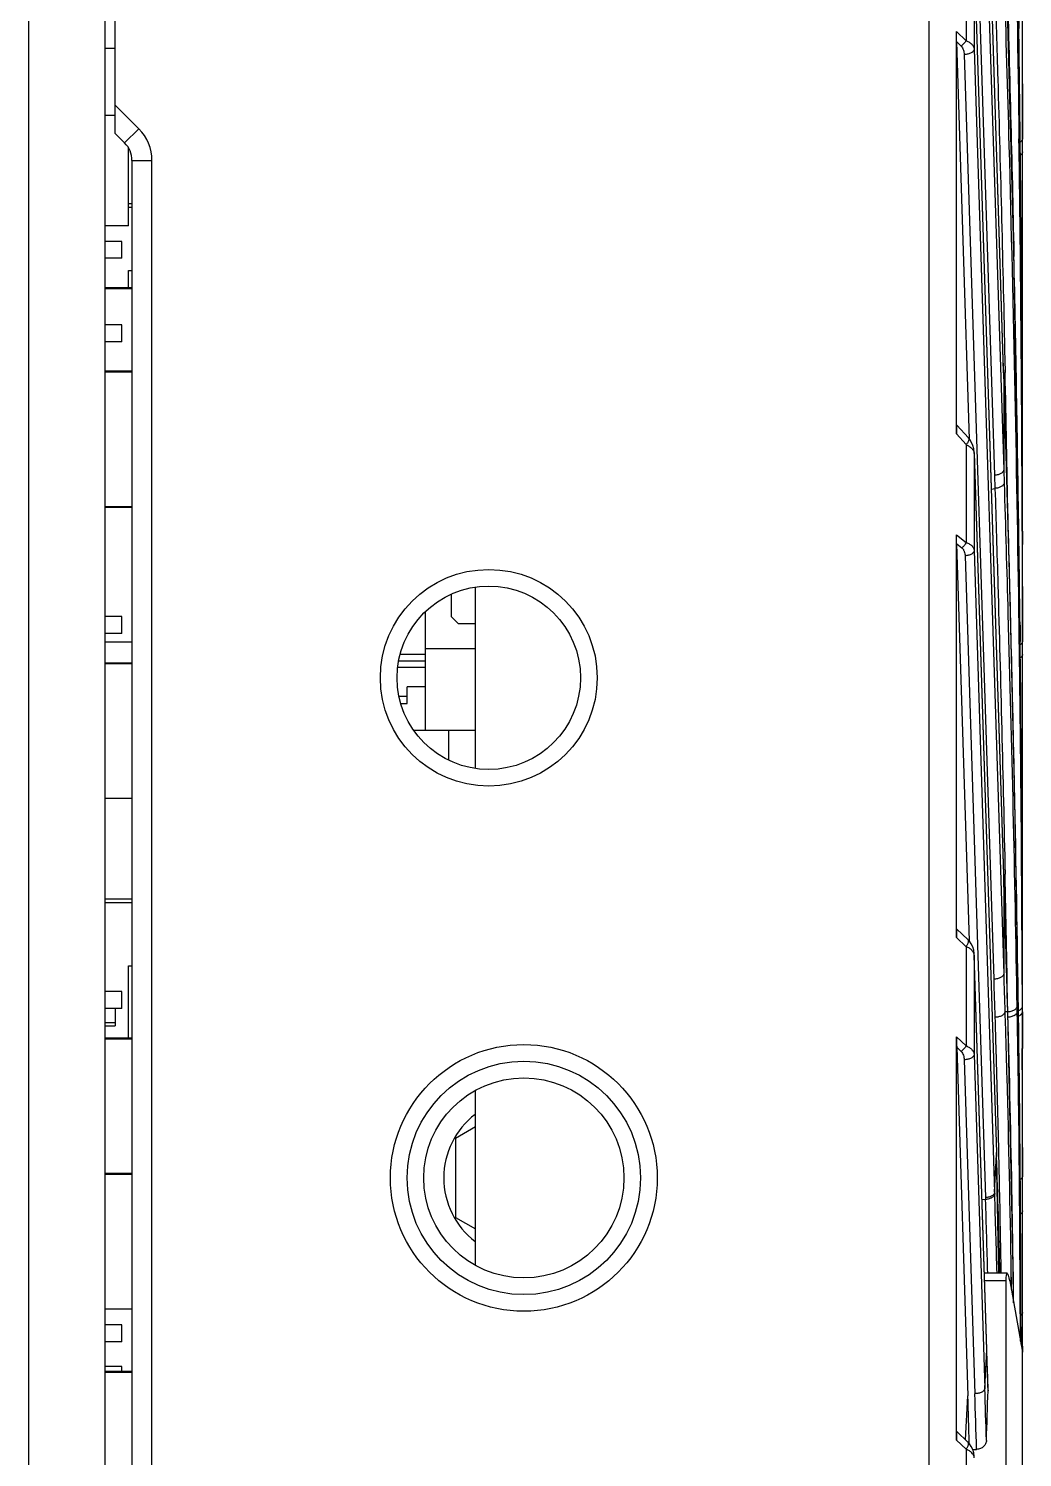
# Model space of a CAD drawing. Header units: millimetres. Extents: x 3299 to 14264, y 1863 to 5555.
# Drawn here: x 4299.89 to 4329.69, y 2541.89 to 2584.75 of the extents above; entities that cross this region are included whole.
import ezdxf

# ---------------------------------------------------------------- set-up
doc = ezdxf.new("R2010")
doc.units = ezdxf.units.MM
doc.layers.add('02___PRT_ALL_AXES', color=7, linetype='Continuous')
doc.layers.add('MSBR-1_1', color=7, linetype='Continuous')

msp = doc.modelspace()

# ---------------------------------------------------------------- linework, layer by layer
at = {"color": 7, "linetype": 'Continuous'}
for p, q in [((4299.88745, 2839.02311), (4299.88745, 2501.52311)), ((4302.18745, 2501.52311), (4302.18745, 2839.02311)), ((4329.68745, 2506.47879), (4329.68745, 2834.06743)), ((4326.88745, 2536.97882), (4326.88745, 2803.5674)), ((4329.11299, 2574.82054), (4328.24216, 2602.15915)), ((4329.11277, 2574.81098), (4328.24194, 2602.14958)), ((4328.24194, 2599.24123), (4329.12538, 2571.50651)), ((4327.96846, 2599.08124), (4328.8519, 2571.34653)), ((4302.48745, 2581.59811), (4302.48745, 2590.19811)), ((4328.00148, 2587.35965), (4328.00148, 2584.38179)), ((4329.12538, 2559.37204), (4328.24194, 2587.10676)), ((4328.24194, 2587.10676), (4328.24194, 2584.1289)), ((4329.12561, 2559.38159), (4328.24216, 2587.11633)), ((4327.71242, 2584.65645), (4328.00148, 2584.38179)), ((4327.71242, 2572.58612), (4327.71242, 2584.65645)), ((4329.68078, 2584.74511), (4329.68745, 2581.44091)), ((4329.68253, 2584.74511), (4329.68364, 2584.34935)), ((4329.68745, 2584.34936), (4329.68738, 2584.74502)), ((4327.71746, 2584.34286), (4327.84613, 2584.2206)), ((4328.09685, 2572.43221), (4327.71746, 2584.34286)), ((4329.68364, 2584.34935), (4329.68745, 2581.44091)), ((4302.48745, 2584.15112), (4302.18745, 2584.15112)), ((4327.94231, 2583.96771), (4328.82576, 2556.233)), ((4328.24194, 2584.1289), (4329.12538, 2556.39419)), ((4303.19205, 2581.74204), (4302.48745, 2582.44664)), ((4302.48745, 2582.13504), (4302.18745, 2582.13504)), ((4302.76778, 2581.31778), (4302.48745, 2581.59811)), ((4302.76778, 2581.31778), (4303.19205, 2581.74204)), ((4302.88746, 2578.83304), (4302.88746, 2581.15773)), ((4329.68738, 2569.66973), (4329.62241, 2581.28815)), ((4302.98745, 2580.78745), (4303.58745, 2580.78745)), ((4302.98745, 2580.78745), (4302.98746, 2539.15111)), ((4303.58745, 2540.20449), (4303.58745, 2580.78745)), ((4302.98745, 2579.49013), (4302.88746, 2579.49013)), ((4302.88746, 2579.39013), (4302.98745, 2579.39013)), ((4302.88746, 2578.83304), (4302.18745, 2578.83304)), ((4302.68745, 2578.3622), (4302.18745, 2578.3622)), ((4302.68745, 2577.8542), (4302.68745, 2578.3622)), ((4329.42612, 2578.24828), (4329.43298, 2577.91021)), ((4329.42653, 2578.24829), (4329.43381, 2577.91022)), ((4302.68745, 2577.8542), (4302.18745, 2577.8542)), ((4302.88745, 2577.49013), (4302.98745, 2577.49013)), ((4302.88745, 2576.96511), (4302.88745, 2577.49013)), ((4302.98746, 2576.96511), (4302.18745, 2576.96511)), ((4302.98746, 2576.93971), (4302.18745, 2576.93971)), ((4302.68745, 2575.8622), (4302.18745, 2575.8622)), ((4302.68745, 2575.3542), (4302.68745, 2575.8622)), ((4302.68745, 2575.3542), (4302.18745, 2575.3542)), ((4329.11277, 2574.81098), (4329.11299, 2574.82054)), ((4329.12508, 2574.42439), (4329.11277, 2574.81098)), ((4329.12561, 2574.42441), (4329.11299, 2574.82054)), ((4329.15934, 2574.82158), (4329.16824, 2574.42537)), ((4329.16056, 2574.8216), (4329.16895, 2574.42538)), ((4302.98746, 2574.46511), (4302.18745, 2574.46511)), ((4302.98746, 2574.43971), (4302.18745, 2574.43971)), ((4329.12538, 2574.41486), (4329.12508, 2574.42439)), ((4329.12538, 2574.41486), (4329.12508, 2574.42439)), ((4329.12538, 2574.41486), (4329.12561, 2574.42441)), ((4329.19151, 2572.27505), (4329.12538, 2574.41486)), ((4329.18788, 2572.27497), (4329.12538, 2574.41486)), ((4329.12538, 2574.41486), (4329.12538, 2571.50651)), ((4327.71242, 2572.58612), (4328.00148, 2572.26599)), ((4327.72356, 2572.84939), (4328.06879, 2572.46704)), ((4328.00148, 2572.26599), (4328.00148, 2569.32894)), ((4328.24216, 2572.00836), (4328.24194, 2571.99881)), ((4328.24194, 2571.99881), (4328.90984, 2551.03081)), ((4328.24194, 2571.99881), (4328.24194, 2569.09045)), ((4328.24216, 2572.00838), (4328.91006, 2551.04036)), ((4328.8519, 2571.34653), (4328.86436, 2570.95331)), ((4329.12538, 2571.50651), (4329.13785, 2571.11329)), ((4328.75783, 2570.92749), (4328.86436, 2570.95331)), ((4302.98746, 2570.40111), (4302.18745, 2570.40111)), ((4302.98746, 2570.37953), (4302.18745, 2570.37953)), ((4329.68078, 2569.66972), (4329.68745, 2566.36553)), ((4329.68253, 2569.66972), (4329.68364, 2569.27396)), ((4329.68738, 2569.66963), (4329.68745, 2569.27397)), ((4327.71242, 2569.55778), (4328.00148, 2569.32894)), ((4327.71242, 2557.48352), (4327.71242, 2569.55778)), ((4327.71667, 2569.29214), (4327.87227, 2569.16895)), ((4328.09614, 2557.37912), (4327.71667, 2569.29214)), ((4329.68364, 2569.27396), (4329.68745, 2566.36553)), ((4327.96846, 2568.93047), (4328.58155, 2549.68333)), ((4328.24194, 2569.09045), (4328.85502, 2549.84331)), ((4313.28745, 2562.55572), (4313.28745, 2567.9905)), ((4312.56745, 2567.09811), (4312.56745, 2567.77922)), ((4302.68745, 2567.1122), (4302.18745, 2567.1122)), ((4302.68745, 2566.6042), (4302.68745, 2567.1122)), ((4311.78745, 2563.69811), (4311.78745, 2567.2551)), ((4312.56745, 2567.09811), (4312.76745, 2566.89811)), ((4302.68745, 2566.6042), (4302.18745, 2566.6042)), ((4312.76745, 2566.89811), (4313.28745, 2566.89811)), ((4329.61422, 2566.85566), (4329.61937, 2566.35822)), ((4329.6152, 2566.85567), (4329.62077, 2566.35823)), ((4329.68696, 2555.25078), (4329.61759, 2566.65025)), ((4302.98746, 2566.34093), (4302.18745, 2566.34093)), ((4310.9893, 2565.77811), (4311.78745, 2565.77811)), ((4311.03197, 2565.97811), (4311.78745, 2565.97811)), ((4311.78745, 2566.14811), (4313.28745, 2566.14811)), ((4302.98746, 2565.71511), (4302.18745, 2565.71511)), ((4302.98746, 2565.68971), (4302.18745, 2565.68971)), ((4311.78745, 2565.57811), (4310.9559, 2565.57811)), ((4311.78745, 2564.99811), (4311.23745, 2564.99811)), ((4311.23745, 2564.49811), (4311.23745, 2564.99811)), ((4311.23745, 2564.70811), (4311.0003, 2564.70811)), ((4311.05379, 2564.49811), (4311.23745, 2564.49811)), ((4311.43429, 2563.69811), (4313.28745, 2563.69811)), ((4302.98746, 2561.65111), (4302.18745, 2561.65111)), ((4329.12538, 2559.37204), (4329.12561, 2559.38159)), ((4329.12538, 2559.37204), (4329.12538, 2556.39419)), ((4302.98745, 2558.63673), (4302.18745, 2558.63673)), ((4302.18745, 2558.53673), (4302.98745, 2558.53673)), ((4328.05277, 2557.42635), (4327.72406, 2557.73869)), ((4328.00148, 2557.20887), (4327.71242, 2557.48352)), ((4328.00148, 2557.20887), (4328.00148, 2554.23102)), ((4328.24194, 2556.95598), (4328.24216, 2556.96553)), ((4328.61892, 2545.12115), (4328.24194, 2556.95598)), ((4328.24194, 2556.95598), (4328.24194, 2553.97813)), ((4328.61914, 2545.1307), (4328.24216, 2556.96556)), ((4302.88745, 2556.63673), (4302.98745, 2556.63673)), ((4302.88745, 2554.46511), (4302.88745, 2556.63673)), ((4302.68745, 2555.86219), (4302.18745, 2555.86219)), ((4302.68745, 2555.35419), (4302.68745, 2555.86219)), ((4302.68745, 2555.35419), (4302.18745, 2555.35419)), ((4302.48745, 2555.35419), (4302.48745, 2554.83673)), ((4329.24907, 2555.25049), (4329.16125, 2555.25049)), ((4329.24907, 2555.25049), (4329.24883, 2555.25891)), ((4329.24907, 2555.25049), (4329.24883, 2555.25891)), ((4329.24907, 2555.25049), (4329.24924, 2555.25893)), ((4329.25086, 2555.18652), (4329.24907, 2555.25049)), ((4329.25076, 2555.18652), (4329.24907, 2555.25049)), ((4329.52124, 2555.41074), (4329.524, 2555.25049)), ((4329.57014, 2555.25049), (4329.524, 2555.25049)), ((4329.524, 2555.25049), (4329.52668, 2555.09317)), ((4329.524, 2555.25049), (4329.52884, 2554.9651)), ((4329.52668, 2555.09317), (4329.52884, 2554.9651)), ((4329.57014, 2555.25049), (4329.57019, 2555.25485)), ((4329.57246, 2555.08962), (4329.57014, 2555.25049)), ((4329.57246, 2555.08962), (4329.57251, 2555.09394)), ((4329.57258, 2555.08107), (4329.57246, 2555.08962)), ((4329.57251, 2555.09394), (4329.57251, 2555.09394)), ((4329.62871, 2545.38007), (4329.57251, 2555.09394)), ((4329.6798, 2555.41099), (4329.68038, 2555.25049)), ((4329.68696, 2555.25049), (4329.68038, 2555.25049)), ((4329.68038, 2555.25049), (4329.68094, 2555.08988)), ((4329.68038, 2555.25049), (4329.68092, 2555.08988)), ((4329.68094, 2555.08988), (4329.68243, 2554.61563)), ((4329.68696, 2555.25078), (4329.68696, 2555.25049)), ((4329.68696, 2555.25049), (4329.6871, 2555.0899)), ((4329.6871, 2555.0899), (4329.68737, 2554.61564)), ((4302.18745, 2554.93673), (4302.48745, 2554.93673)), ((4302.18745, 2554.83673), (4302.48745, 2554.83673)), ((4329.68243, 2554.61563), (4329.68365, 2554.15937)), ((4329.68737, 2554.61564), (4329.68745, 2554.15938)), ((4302.98746, 2554.46511), (4302.18745, 2554.46511)), ((4302.98746, 2554.43971), (4302.18745, 2554.43971)), ((4327.71242, 2554.50567), (4328.00148, 2554.23102)), ((4327.71242, 2542.40814), (4327.71242, 2554.50567)), ((4327.71746, 2554.19208), (4327.84613, 2554.06983)), ((4327.71746, 2554.19208), (4328.05043, 2543.73893)), ((4327.94231, 2553.81694), (4328.26135, 2543.80112)), ((4328.24194, 2553.97813), (4328.56097, 2543.96231)), ((4313.28745, 2547.65203), (4313.28745, 2552.89419)), ((4313.28745, 2551.80309), (4312.68745, 2551.45668)), ((4312.68745, 2551.45668), (4312.68745, 2549.08954)), ((4329.68734, 2551.18573), (4329.68745, 2550.32398)), ((4328.85502, 2549.84331), (4328.91161, 2550.97511)), ((4328.91006, 2551.04036), (4328.90984, 2551.03081)), ((4328.90984, 2551.03081), (4328.91161, 2550.97511)), ((4328.91184, 2550.98466), (4328.91006, 2551.04036)), ((4328.91131, 2550.98464), (4328.91161, 2550.97511)), ((4328.91184, 2550.98466), (4328.91161, 2550.97511)), ((4328.91161, 2550.97511), (4328.91348, 2550.91639)), ((4328.91161, 2550.97511), (4328.91308, 2550.91638)), ((4328.97702, 2547.41324), (4328.91184, 2550.98466)), ((4328.96993, 2551.04176), (4328.97123, 2550.98605)), ((4328.97058, 2551.04177), (4328.97186, 2550.98606)), ((4302.98746, 2550.40111), (4302.18745, 2550.40111)), ((4302.98746, 2550.37953), (4302.18745, 2550.37953)), ((4328.5833, 2549.62804), (4328.4762, 2549.61798)), ((4328.58155, 2549.68333), (4328.5833, 2549.62804)), ((4328.85502, 2549.84331), (4328.85678, 2549.788)), ((4312.68745, 2549.08954), (4313.28745, 2548.74313)), ((4329.63127, 2549.24916), (4329.63104, 2549.28522)), ((4329.63127, 2549.24916), (4329.63105, 2549.28522)), ((4329.4155, 2547.18348), (4329.40749, 2547.73617)), ((4329.41195, 2547.47009), (4329.4082, 2547.73618)), ((4329.22601, 2547.41324), (4328.54643, 2547.41324)), ((4329.34347, 2547.41518), (4329.35157, 2546.92749)), ((4329.34419, 2547.41519), (4329.34785, 2547.18259)), ((4329.41585, 2547.18349), (4329.41195, 2547.47009)), ((4329.18745, 2547.18189), (4328.5538, 2547.18189)), ((4329.18745, 2547.18189), (4329.18745, 2532.70529)), ((4329.30601, 2547.18189), (4329.68745, 2545.05208)), ((4329.34785, 2547.18259), (4329.35175, 2546.9275)), ((4329.42425, 2546.52442), (4329.41585, 2547.18349)), ((4302.98746, 2546.34093), (4302.18745, 2546.34093)), ((4302.68745, 2545.8622), (4302.18745, 2545.8622)), ((4302.68745, 2545.3542), (4302.68745, 2545.8622)), ((4302.68745, 2545.3542), (4302.18745, 2545.3542)), ((4329.68745, 2545.2256), (4329.68745, 2545.05468)), ((4328.56097, 2543.96231), (4328.61892, 2545.12115)), ((4328.61892, 2545.12115), (4328.61914, 2545.1307)), ((4302.68745, 2544.6122), (4302.18745, 2544.6122)), ((4302.98746, 2544.46511), (4302.18745, 2544.46511)), ((4302.98746, 2544.43971), (4302.18745, 2544.43971)), ((4302.68745, 2544.46511), (4302.68745, 2544.6122)), ((4328.65672, 2543.88878), (4328.65624, 2543.90482)), ((4328.65672, 2543.88878), (4328.65625, 2543.90482)), ((4328.65671, 2543.90484), (4328.65672, 2543.88878)), ((4327.98428, 2542.41604), (4328.05043, 2543.73893)), ((4328.05277, 2542.35096), (4327.72406, 2542.6633)), ((4328.00148, 2542.13348), (4327.71242, 2542.40814)), ((4328.00148, 2542.13348), (4328.00148, 2539.15563)), ((4328.19422, 2542.13231), (4328.31183, 2542.13231))]:
    msp.add_line(p, q, dxfattribs=at)
for points in [[(4329.62241, 2581.28815), (4329.43424, 2592.97694), (4329.12561, 2604.57518)], [(4329.61759, 2566.65025), (4329.42954, 2578.12022), (4329.12561, 2589.4998)], [(4329.57019, 2555.25485), (4329.45941, 2561.61746), (4329.30999, 2568.0607), (4329.12561, 2574.42441)], [(4328.24216, 2572.00838), (4328.24064, 2572.03837), (4328.22595, 2572.14497), (4328.19875, 2572.24327), (4328.16003, 2572.33374), (4328.10983, 2572.4161), (4328.06877, 2572.46707)], [(4329.24924, 2555.25893), (4329.21062, 2556.60321), (4329.16781, 2558.03077), (4329.12561, 2559.38159)], [(4328.24216, 2556.96556), (4328.24082, 2556.99271), (4328.22588, 2557.10131), (4328.19719, 2557.20119), (4328.15555, 2557.29233), (4328.10088, 2557.37396), (4328.05275, 2557.42637)], [(4329.41796, 2546.55681), (4329.41043, 2547.59621), (4329.24924, 2555.25893)], [(4329.57251, 2555.09394), (4329.57217, 2555.11751), (4329.57063, 2555.22449), (4329.57019, 2555.25485)], [(4328.65675, 2543.90484), (4328.64558, 2544.27883), (4328.63134, 2544.74305), (4328.61914, 2545.1307)], [(4328.24216, 2541.89017), (4328.24082, 2541.91732), (4328.22588, 2542.02592), (4328.19719, 2542.1258), (4328.15555, 2542.21694), (4328.10088, 2542.29857), (4328.05275, 2542.35099)]]:
    msp.add_lwpolyline(points, dxfattribs=at)
for centre, radius in [((4313.68745, 2565.27311), 3.25), ((4313.68745, 2565.27311), 2.75), ((4314.73745, 2550.27311), 4), ((4314.73745, 2550.27311), 3.5)]:
    msp.add_circle(centre, radius, dxfattribs=at)
for centre, radius, start, end in [((3221.07527, 2584.34942), 1108.61218, 0.02044557, 0.39998763), ((3220.83075, 2566.21543), 1108.58278, 0.93482509, 1.20355704), ((3221.41719, 2569.2771), 1108.27025, 0.62882762, 0.79962291), ((4302.23745, 2580.78745), 1.35, 0, 45), ((4302.23745, 2580.78745), 0.75, 0, 45), ((3221.36099, 2566.36803), 1108.32645, 0.55031698, 0.77916036), ((3221.23581, 2569.27513), 1108.45164, 0.39998949, 0.62882679), ((3221.85865, 2554.20841), 1107.82874, 0.79959327, 1.22592723), ((3221.13486, 2566.3659), 1108.5526, 0.17075901, 0.55031445), ((3221.07533, 2569.27403), 1108.61213, 0.02044554, 0.39998844), ((3220.86605, 2551.14073), 1108.54747, 0.98038573, 1.20356602), ((3222.96622, 2539.15932), 1106.72085, 1.51198444, 1.71468221), ((4328.04173, 2571.98289), 0.20084, 4.546747, 7.154097), ((3221.43019, 2554.20188), 1108.25725, 0.65420188, 0.79962145), ((3222.52722, 2539.1477), 1107.16, 1.3191813, 1.51198636), ((3221.16045, 2554.19901), 1108.527, 0.05434706, 0.62847871), ((3222.1926, 2539.13994), 1107.49471, 1.1789376, 1.31918382), ((3221.75311, 2539.13123), 1107.93429, 0.83362184, 1.1789204), ((3223.35611, 2524.1261), 1106.33086, 1.61255027, 1.82566115), ((3220.88577, 2536.06573), 1108.52774, 1.00284981, 1.20524405), ((4329.43696, 2555.58726), 0.32855, 293.922817, 295.389766), ((3627.65038, 2545.1207), 701.99287, 0.41878992, 0.81297987), ((2940.6331, 2550.94901), 1389.05425, 0.00976452, 0.13242153), ((4314.73745, 2550.27311), 2.4, 127.395568, 232.604432), ((3807.00496, 2534.34752), 522.17146, 1.4338228, 1.8183405), ((3806.77536, 2533.06291), 522.07081, 1.5751224, 1.8182804), ((3806.94115, 2533.21557), 522.17868, 1.55804, 1.8187067), ((3494.52355, 2544.18333), 835.12312, 0.14075864, 0.27091857), ((3806.71365, 2528.49333), 522.17008, 1.6912912, 1.8248171), ((3806.65606, 2527.3345), 522.16973, 1.6532987, 1.824817), ((3806.50004, 2527.18119), 522.02595, 1.6412087, 1.824455)]:
    msp.add_arc(centre, radius, start, end, dxfattribs=at)
for centre, major_axis, ratio, start_param, end_param in [((4327.7305, 2572.39405), (-0.00763, 0.45572), 0.03597001, -0.04117964, 1.1351157), ((4327.7305, 2557.31873), (-0.0071, 0.42026), 0.03956698, -0.03886898, 1.16719625), ((4327.7305, 2554.34088), (-0.0071, 0.42026), 0.03956698, 1.16719625, 1.93202501), ((4329.27079, 2546.91324), (-0.04567, 0.49996), 0.13942482, 5.26688661, 7.27401525), ((3624.38996, 2453.0622), (119.57806, 2729.43777), 0.25633082, -1.52683187, -1.52628611), ((3627.85614, 2522.38594), (700.27528, 18.5784), 0.86312135, 0.00221985, 0.0045908), ((4327.7305, 2542.24334), (-0.0071, 0.42026), 0.03956698, -0.03886898, 1.16719625)]:
    msp.add_ellipse(centre, major_axis=major_axis, ratio=ratio, start_param=start_param, end_param=end_param, dxfattribs=at)
for points, knots in [([(4329.12538, 2604.56563), (4329.17802, 2602.91411), (4329.37376, 2596.3079), (4329.51034, 2589.69994), (4329.57951, 2584.74368)], [0, 0, 0, 0, 0.25001305, 1, 1, 1, 1]), ([(4329.13785, 2601.26407), (4329.1899, 2599.61233), (4329.38332, 2593.00527), (4329.51755, 2586.39647), (4329.58496, 2581.4396)], [0, 0, 0, 0, 0.25001297, 1, 1, 1, 1]), ([(4329.12976, 2589.35274), (4329.15913, 2588.42748), (4329.27199, 2584.72638), (4329.36626, 2581.02472), (4329.42653, 2578.24829)], [0, 0, 0, 0, 0.25000786, 1, 1, 1, 1]), ([(4328.86436, 2586.0287), (4328.89377, 2585.09488), (4329.00668, 2581.35957), (4329.10068, 2577.62369), (4329.16056, 2574.8216)], [0, 0, 0, 0, 0.25000788, 1, 1, 1, 1]), ([(4329.13785, 2586.18868), (4329.1899, 2584.53693), (4329.38332, 2577.92979), (4329.51755, 2571.32092), (4329.58497, 2566.364)], [0, 0, 0, 0, 0.25001296, 1, 1, 1, 1]), ([(4328.00148, 2584.38179), (4327.99091, 2584.36659), (4327.96811, 2584.33668), (4327.93041, 2584.29446), (4327.88973, 2584.25533), (4327.86082, 2584.2316), (4327.84613, 2584.2206)], [0, 0, 0, 0, 0.24720024, 0.50142202, 0.75492291, 1, 1, 1, 1]), ([(4327.84613, 2584.2206), (4327.86339, 2584.2042), (4327.89199, 2584.16606), (4327.92031, 2584.10208), (4327.93705, 2584.03549), (4327.94159, 2583.99026), (4327.94231, 2583.96771)], [0, 0, 0, 0, 0.25833496, 0.50878381, 0.7552814, 1, 1, 1, 1]), ([(4328.00148, 2584.38179), (4328.01954, 2584.37485), (4328.05388, 2584.35998), (4328.10103, 2584.33329), (4328.14168, 2584.30364), (4328.17566, 2584.27164), (4328.20284, 2584.23776), (4328.22317, 2584.20243), (4328.2366, 2584.1661), (4328.24096, 2584.14121), (4328.24194, 2584.1289)], [0, 0, 0, 0, 0.15795165, 0.3051037, 0.44152715, 0.56785481, 0.68518097, 0.79501218, 0.89920859, 1, 1, 1, 1]), ([(4328.24194, 2584.1289), (4328.24111, 2584.11839), (4328.23524, 2584.09651), (4328.21576, 2584.06656), (4328.18665, 2584.03932), (4328.14901, 2584.01547), (4328.10411, 2583.99571), (4328.0535, 2583.98068), (4327.99895, 2583.97091), (4327.96134, 2583.96814), (4327.94231, 2583.96771)], [0, 0, 0, 0, 0.08653728, 0.18184104, 0.28973061, 0.41139158, 0.54595271, 0.69112324, 0.84374967, 1, 1, 1, 1]), ([(4329.68745, 2581.44091), (4329.68745, 2581.43183), (4329.68439, 2581.41295), (4329.67118, 2581.38623), (4329.65006, 2581.36143), (4329.6322, 2581.34731), (4329.6223, 2581.34062)], [0, 0, 0, 0, 0.21946269, 0.45318988, 0.71150932, 1, 1, 1, 1]), ([(4329.68745, 2581.04525), (4329.68745, 2581.03635), (4329.68453, 2581.01789), (4329.67186, 2580.99168), (4329.65156, 2580.96728), (4329.63436, 2580.95331), (4329.62482, 2580.94668)], [0, 0, 0, 0, 0.22034047, 0.45447707, 0.71248751, 1, 1, 1, 1]), ([(4328.06879, 2572.46704), (4328.07065, 2572.46498), (4328.07402, 2572.46041), (4328.07916, 2572.4496), (4328.08208, 2572.43305), (4328.08024, 2572.41064), (4328.07347, 2572.38534), (4328.06192, 2572.35759), (4328.04582, 2572.32789), (4328.0255, 2572.29687), (4328.00988, 2572.27636), (4328.00148, 2572.26599)], [0, 0, 0, 0, 0.03696984, 0.07511873, 0.15872686, 0.25703695, 0.37274059, 0.50629908, 0.6567254, 0.8222183, 1, 1, 1, 1]), ([(4328.00148, 2572.26599), (4328.01823, 2572.2585), (4328.05021, 2572.24277), (4328.0944, 2572.21572), (4328.13308, 2572.1864), (4328.15588, 2572.16497), (4328.16621, 2572.154)], [0, 0, 0, 0, 0.27462888, 0.53282027, 0.77443238, 1, 1, 1, 1]), ([(4328.16621, 2572.154), (4328.17666, 2572.14291), (4328.19558, 2572.1202), (4328.21812, 2572.08362), (4328.23368, 2572.04622), (4328.23942, 2572.02056), (4328.241, 2572.0079)], [0, 0, 0, 0, 0.27428633, 0.52995119, 0.7704032, 1, 1, 1, 1]), ([(4329.12538, 2571.50651), (4329.12461, 2571.49662), (4329.11934, 2571.4761), (4329.10192, 2571.44771), (4329.07578, 2571.42161), (4329.04183, 2571.39839), (4329.00113, 2571.37867), (4328.95491, 2571.36301), (4328.90461, 2571.35189), (4328.86969, 2571.34777), (4328.8519, 2571.34653)], [0, 0, 0, 0, 0.08772091, 0.18355434, 0.29117079, 0.41195035, 0.5454179, 0.68978003, 0.84241004, 1, 1, 1, 1]), ([(4329.13785, 2571.11329), (4329.13708, 2571.1034), (4329.13183, 2571.08287), (4329.11442, 2571.05448), (4329.08828, 2571.02837), (4329.05434, 2571.00515), (4329.01363, 2570.98543), (4328.96739, 2570.96977), (4328.91708, 2570.95866), (4328.88215, 2570.95455), (4328.86436, 2570.95331)], [0, 0, 0, 0, 0.0877156, 0.18353187, 0.29113033, 0.4118983, 0.54536415, 0.68973523, 0.84238389, 1, 1, 1, 1]), ([(4328.86436, 2570.95331), (4328.89472, 2569.98918), (4329.01114, 2566.13263), (4329.1074, 2562.27548), (4329.16827, 2559.38242)], [0, 0, 0, 0, 0.25000808, 1, 1, 1, 1]), ([(4329.13785, 2571.11329), (4329.17908, 2569.80494), (4329.33472, 2564.57149), (4329.45323, 2559.33692), (4329.52124, 2555.41074)], [0, 0, 0, 0, 0.25001065, 1, 1, 1, 1]), ([(4328.00148, 2569.32894), (4327.99293, 2569.31417), (4327.97438, 2569.28502), (4327.94327, 2569.24342), (4327.90926, 2569.20438), (4327.88481, 2569.18029), (4327.87227, 2569.16895)], [0, 0, 0, 0, 0.24801784, 0.50162104, 0.75440247, 1, 1, 1, 1]), ([(4327.87227, 2569.16895), (4327.89001, 2569.15491), (4327.91218, 2569.12848), (4327.93348, 2569.08926), (4327.95008, 2569.04868), (4327.96349, 2568.99564), (4327.96776, 2568.9522), (4327.96846, 2568.93047)], [0, 0, 0, 0, 0.2566949, 0.38208926, 0.50638538, 0.7532511, 1, 1, 1, 1]), ([(4328.00148, 2569.32894), (4328.01958, 2569.32314), (4328.05402, 2569.31039), (4328.10138, 2569.2865), (4328.14217, 2569.25918), (4328.17618, 2569.22908), (4328.20329, 2569.1967), (4328.22346, 2569.16252), (4328.23672, 2569.127), (4328.24097, 2569.10257), (4328.24194, 2569.09045)], [0, 0, 0, 0, 0.15890406, 0.30634134, 0.44247156, 0.56814851, 0.68474131, 0.79409111, 0.8983563, 1, 1, 1, 1]), ([(4328.24194, 2569.09045), (4328.24116, 2569.08056), (4328.23589, 2569.06004), (4328.21847, 2569.03165), (4328.19233, 2569.00554), (4328.15839, 2568.98233), (4328.11768, 2568.96261), (4328.07146, 2568.94695), (4328.02116, 2568.93583), (4327.98624, 2568.93171), (4327.96846, 2568.93047)], [0, 0, 0, 0, 0.08772091, 0.18355434, 0.29117079, 0.41195035, 0.5454179, 0.68978003, 0.84241004, 1, 1, 1, 1]), ([(4329.58497, 2566.364), (4329.59738, 2565.45129), (4329.64252, 2561.80042), (4329.66962, 2558.14932), (4329.6798, 2555.41099)], [0, 0, 0, 0, 0.25000291, 1, 1, 1, 1]), ([(4329.68745, 2566.36553), (4329.68745, 2566.35633), (4329.68432, 2566.33721), (4329.67078, 2566.31019), (4329.64916, 2566.28516), (4329.63091, 2566.27094), (4329.6208, 2566.26422)], [0, 0, 0, 0, 0.21894685, 0.45243592, 0.71093905, 1, 1, 1, 1]), ([(4329.68745, 2565.96987), (4329.68745, 2565.96083), (4329.68443, 2565.94207), (4329.67137, 2565.91549), (4329.65049, 2565.89081), (4329.63281, 2565.87672), (4329.62301, 2565.87005)], [0, 0, 0, 0, 0.21971051, 0.45355283, 0.71178469, 1, 1, 1, 1]), ([(4328.00148, 2557.20887), (4328.0094, 2557.22025), (4328.02399, 2557.24279), (4328.04254, 2557.27675), (4328.05672, 2557.3092), (4328.06623, 2557.33941), (4328.07087, 2557.36681), (4328.07051, 2557.39088), (4328.06566, 2557.40835), (4328.05905, 2557.41957), (4328.05497, 2557.42426), (4328.05277, 2557.42635)], [0, 0, 0, 0, 0.17484654, 0.33829497, 0.4875257, 0.62072242, 0.7368972, 0.83651815, 0.92223474, 0.96166781, 1, 1, 1, 1]), ([(4328.17409, 2557.09888), (4328.16365, 2557.11008), (4328.14025, 2557.13186), (4328.09994, 2557.16107), (4328.05325, 2557.18732), (4328.01931, 2557.202), (4328.00148, 2557.20887)], [0, 0, 0, 0, 0.22278954, 0.46318049, 0.72223107, 1, 1, 1, 1]), ([(4328.23063, 2557.00847), (4328.22491, 2557.02462), (4328.20896, 2557.05696), (4328.18677, 2557.08527), (4328.17409, 2557.09888)], [0, 0, 0, 0, 0.47946408, 1, 1, 1, 1]), ([(4328.24194, 2556.95598), (4328.24158, 2556.9604), (4328.23957, 2556.97822), (4328.23514, 2556.99575), (4328.23063, 2557.00847)], [0, 0, 0, 0, 0.24703533, 1, 1, 1, 1]), ([(4329.12538, 2556.39419), (4329.12456, 2556.38368), (4329.11868, 2556.3618), (4329.09921, 2556.33185), (4329.0701, 2556.3046), (4329.03245, 2556.28075), (4328.98756, 2556.26099), (4328.93694, 2556.24596), (4328.88239, 2556.2362), (4328.84479, 2556.23343), (4328.82576, 2556.233)], [0, 0, 0, 0, 0.08653728, 0.18184104, 0.28973061, 0.41139158, 0.54595271, 0.69112324, 0.84374967, 1, 1, 1, 1]), ([(4329.16125, 2555.25049), (4329.16045, 2555.23998), (4329.15462, 2555.21808), (4329.13519, 2555.1881), (4329.10609, 2555.16083), (4329.06844, 2555.13698), (4329.02352, 2555.11722), (4328.97288, 2555.10221), (4328.91828, 2555.09246), (4328.88064, 2555.08972), (4328.8616, 2555.0893)], [0, 0, 0, 0, 0.08652598, 0.18178144, 0.28961946, 0.41124722, 0.54580346, 0.69099921, 0.84367769, 1, 1, 1, 1]), ([(4328.8616, 2555.0893), (4328.87199, 2554.75204), (4328.91225, 2553.40297), (4328.94724, 2552.05375), (4328.97058, 2551.04177)], [0, 0, 0, 0, 0.25000601, 1, 1, 1, 1]), ([(4329.16125, 2555.25049), (4329.18137, 2554.59766), (4329.25692, 2551.98626), (4329.31291, 2549.37429), (4329.34419, 2547.41519)], [0, 0, 0, 0, 0.25000719, 1, 1, 1, 1]), ([(4329.36637, 2555.27143), (4329.34753, 2555.26561), (4329.30818, 2555.25632), (4329.26804, 2555.25171), (4329.24749, 2555.25049)], [0, 0, 0, 0, 0.48932846, 1, 1, 1, 1]), ([(4329.36914, 2555.11117), (4329.3503, 2555.10535), (4329.31095, 2555.09607), (4329.27081, 2555.09146), (4329.25026, 2555.09024)], [0, 0, 0, 0, 0.4893233, 1, 1, 1, 1]), ([(4329.4082, 2547.73618), (4329.39929, 2548.35711), (4329.35953, 2550.84081), (4329.30304, 2553.32423), (4329.25086, 2555.18652)], [0, 0, 0, 0, 0.24999739, 1, 1, 1, 1]), ([(4329.46035, 2555.31628), (4329.44696, 2555.30663), (4329.41654, 2555.28924), (4329.38387, 2555.27684), (4329.36637, 2555.27143)], [0, 0, 0, 0, 0.47399036, 1, 1, 1, 1]), ([(4329.51608, 2555.21709), (4329.50532, 2555.19239), (4329.47915, 2555.16582), (4329.44274, 2555.14238), (4329.41183, 2555.12613), (4329.38665, 2555.11658), (4329.36914, 2555.11117)], [0, 0, 0, 0, 0.43607941, 0.56585282, 0.70350774, 1, 1, 1, 1]), ([(4329.51331, 2555.37734), (4329.50824, 2555.36573), (4329.49281, 2555.34275), (4329.47212, 2555.32476), (4329.46035, 2555.31628)], [0, 0, 0, 0, 0.46613651, 1, 1, 1, 1]), ([(4329.52124, 2555.41074), (4329.521, 2555.4051), (4329.51937, 2555.39364), (4329.51565, 2555.3827), (4329.51331, 2555.37734)], [0, 0, 0, 0, 0.49150705, 1, 1, 1, 1]), ([(4329.524, 2555.25049), (4329.52376, 2555.24485), (4329.52214, 2555.23339), (4329.51842, 2555.22245), (4329.51608, 2555.21709)], [0, 0, 0, 0, 0.49151991, 1, 1, 1, 1]), ([(4329.68038, 2555.25049), (4329.68033, 2555.24462), (4329.67899, 2555.23267), (4329.67132, 2555.20868), (4329.6563, 2555.1862), (4329.63617, 2555.16631), (4329.61049, 2555.14639), (4329.58825, 2555.13428), (4329.57249, 2555.12718)], [0, 0, 0, 0, 0.10213595, 0.20744196, 0.43581569, 0.56285177, 0.69926782, 1, 1, 1, 1]), ([(4329.67282, 2555.3772), (4329.66928, 2555.36853), (4329.65928, 2555.35129), (4329.63799, 2555.32829), (4329.61041, 2555.30746), (4329.58923, 2555.29585), (4329.57783, 2555.29044)], [0, 0, 0, 0, 0.21381748, 0.44991055, 0.71184787, 1, 1, 1, 1]), ([(4329.6798, 2555.41099), (4329.67974, 2555.4053), (4329.67848, 2555.39373), (4329.67503, 2555.38263), (4329.67282, 2555.3772)], [0, 0, 0, 0, 0.49274124, 1, 1, 1, 1]), ([(4329.52884, 2554.9651), (4329.55539, 2553.37598), (4329.58603, 2550.99213), (4329.61056, 2547.81351), (4329.61765, 2546.22415), (4329.61993, 2545.42945)], [0, 0, 0, 0, 0.49999382, 0.74999415, 1, 1, 1, 1]), ([(4328.00148, 2554.23102), (4327.99091, 2554.21581), (4327.96811, 2554.1859), (4327.93041, 2554.14368), (4327.88973, 2554.10456), (4327.86082, 2554.08083), (4327.84613, 2554.06983)], [0, 0, 0, 0, 0.24720024, 0.50142202, 0.75492291, 1, 1, 1, 1]), ([(4328.00148, 2554.23102), (4328.01954, 2554.22408), (4328.05388, 2554.20921), (4328.10103, 2554.18252), (4328.14168, 2554.15286), (4328.17566, 2554.12086), (4328.20284, 2554.08698), (4328.22317, 2554.05166), (4328.2366, 2554.01532), (4328.24096, 2553.99043), (4328.24194, 2553.97813)], [0, 0, 0, 0, 0.15795165, 0.3051037, 0.44152715, 0.56785481, 0.68518097, 0.79501218, 0.89920859, 1, 1, 1, 1]), ([(4327.84613, 2554.06983), (4327.86339, 2554.05342), (4327.89199, 2554.01529), (4327.92031, 2553.9513), (4327.93705, 2553.88471), (4327.94159, 2553.83949), (4327.94231, 2553.81694)], [0, 0, 0, 0, 0.25833496, 0.50878381, 0.7552814, 1, 1, 1, 1]), ([(4328.24194, 2553.97813), (4328.24111, 2553.96762), (4328.23524, 2553.94574), (4328.21576, 2553.91579), (4328.18665, 2553.88854), (4328.14901, 2553.86469), (4328.10411, 2553.84493), (4328.0535, 2553.8299), (4327.99895, 2553.82014), (4327.96134, 2553.81737), (4327.94231, 2553.81694)], [0, 0, 0, 0, 0.08653728, 0.18184104, 0.28973061, 0.41139158, 0.54595271, 0.69112324, 0.84374967, 1, 1, 1, 1]), ([(4328.97186, 2550.98606), (4328.9787, 2550.68834), (4329.00504, 2549.49747), (4329.02737, 2548.3065), (4329.04189, 2547.41325)], [0, 0, 0, 0, 0.25000383, 1, 1, 1, 1]), ([(4329.68745, 2550.32398), (4329.68745, 2550.31877), (4329.68648, 2550.3082), (4329.68065, 2550.28694), (4329.66559, 2550.26088), (4329.63776, 2550.23333), (4329.61462, 2550.21825), (4329.60184, 2550.21123)], [0, 0, 0, 0, 0.10554072, 0.21358809, 0.44426034, 0.70480033, 1, 1, 1, 1]), ([(4328.85502, 2549.84331), (4328.85425, 2549.83342), (4328.84898, 2549.8129), (4328.83156, 2549.78451), (4328.80542, 2549.7584), (4328.77148, 2549.73519), (4328.73077, 2549.71547), (4328.68455, 2549.69981), (4328.63425, 2549.68869), (4328.59933, 2549.68457), (4328.58155, 2549.68333)], [0, 0, 0, 0, 0.08772091, 0.18355434, 0.29117079, 0.41195035, 0.5454179, 0.68978003, 0.84241004, 1, 1, 1, 1]), ([(4328.85678, 2549.788), (4328.85601, 2549.77811), (4328.85074, 2549.75759), (4328.83332, 2549.7292), (4328.80718, 2549.7031), (4328.77324, 2549.67989), (4328.73253, 2549.66017), (4328.68631, 2549.64451), (4328.63601, 2549.63339), (4328.60109, 2549.62928), (4328.5833, 2549.62804)], [0, 0, 0, 0, 0.08772036, 0.18355173, 0.29116585, 0.41194373, 0.54541076, 0.68977381, 0.84240622, 1, 1, 1, 1]), ([(4329.68745, 2549.28559), (4329.68745, 2549.28058), (4329.68656, 2549.27042), (4329.68118, 2549.25001), (4329.66729, 2549.22489), (4329.64147, 2549.1981), (4329.6199, 2549.18325), (4329.60798, 2549.1763)], [0, 0, 0, 0, 0.10652231, 0.21540012, 0.44686542, 0.70670195, 1, 1, 1, 1]), ([(4329.68745, 2546.23509), (4329.68745, 2546.22619), (4329.68453, 2546.20773), (4329.67186, 2546.18152), (4329.65157, 2546.15712), (4329.63437, 2546.14315), (4329.62483, 2546.13652)], [0, 0, 0, 0, 0.22034443, 0.4544829, 0.71249195, 1, 1, 1, 1]), ([(4329.68074, 2545.19169), (4329.67994, 2545.18969), (4329.67636, 2545.18153), (4329.67177, 2545.17383), (4329.66787, 2545.16832)], [0, 0, 0, 0, 0.24262527, 1, 1, 1, 1]), ([(4329.68745, 2545.2256), (4329.68745, 2545.21989), (4329.68629, 2545.20829), (4329.68292, 2545.19714), (4329.68074, 2545.19169)], [0, 0, 0, 0, 0.49309744, 1, 1, 1, 1]), ([(4328.56097, 2543.96231), (4328.56015, 2543.9518), (4328.55428, 2543.92992), (4328.5348, 2543.89997), (4328.50569, 2543.87272), (4328.46804, 2543.84887), (4328.42315, 2543.82911), (4328.37254, 2543.81409), (4328.31799, 2543.80432), (4328.28038, 2543.80155), (4328.26135, 2543.80112)], [0, 0, 0, 0, 0.08653728, 0.18184104, 0.28973061, 0.41139158, 0.54595271, 0.69112324, 0.84374967, 1, 1, 1, 1]), ([(4328.00148, 2542.13348), (4328.0094, 2542.14486), (4328.02399, 2542.1674), (4328.04254, 2542.20136), (4328.05672, 2542.23381), (4328.06623, 2542.26403), (4328.07087, 2542.29142), (4328.07051, 2542.3155), (4328.06566, 2542.33296), (4328.05905, 2542.34418), (4328.05497, 2542.34887), (4328.05277, 2542.35096)], [0, 0, 0, 0, 0.17484654, 0.33829497, 0.4875257, 0.62072242, 0.7368972, 0.83651815, 0.92223474, 0.96166781, 1, 1, 1, 1]), ([(4328.60841, 2542.39988), (4328.60786, 2542.38299), (4328.6034, 2542.34899), (4328.58674, 2542.29988), (4328.56027, 2542.25398), (4328.52442, 2542.21294), (4328.48001, 2542.1785), (4328.42839, 2542.15236), (4328.37152, 2542.13601), (4328.33179, 2542.13231), (4328.31183, 2542.13231)], [0, 0, 0, 0, 0.11500046, 0.23146819, 0.35053225, 0.47313064, 0.59977674, 0.730418, 0.86429155, 1, 1, 1, 1]), ([(4328.17409, 2542.02349), (4328.16365, 2542.0347), (4328.14025, 2542.05648), (4328.09994, 2542.08568), (4328.05325, 2542.11193), (4328.01931, 2542.12662), (4328.00148, 2542.13348)], [0, 0, 0, 0, 0.22278954, 0.46318049, 0.72223107, 1, 1, 1, 1]), ([(4328.23063, 2541.93309), (4328.22491, 2541.94923), (4328.20896, 2541.98157), (4328.18677, 2542.00988), (4328.17409, 2542.02349)], [0, 0, 0, 0, 0.47946408, 1, 1, 1, 1]), ([(4328.24194, 2541.88059), (4328.24158, 2541.88501), (4328.23957, 2541.90283), (4328.23514, 2541.92036), (4328.23063, 2541.93309)], [0, 0, 0, 0, 0.24703533, 1, 1, 1, 1])]:
    msp.add_open_spline(points, degree=3, knots=knots, dxfattribs=at)
for points in [[(4329.12538, 2556.39419), (4329.13753, 2556.01296), (4329.14949, 2555.63173), (4329.16125, 2555.25049)], [(4328.82576, 2556.233), (4328.8379, 2555.85177), (4328.84985, 2555.47054), (4328.8616, 2555.0893)], [(4329.63105, 2549.28522), (4329.62906, 2549.60739), (4329.62688, 2549.92955), (4329.6245, 2550.25171)], [(4329.63733, 2548.13213), (4329.63557, 2548.50447), (4329.63355, 2548.87682), (4329.63127, 2549.24916)], [(4329.64595, 2545.28393), (4329.64553, 2545.60094), (4329.64493, 2545.91796), (4329.64414, 2546.23497)]]:
    msp.add_open_spline(points, degree=3, dxfattribs=at)
at = {"layer": '02___PRT_ALL_AXES', "color": 7, "linetype": 'Continuous'}
msp.add_circle((4314.73745, 2550.27311), 3, dxfattribs=at)
at = {"layer": 'MSBR-1_1', "color": 7, "linetype": 'Continuous'}
msp.add_line((4312.48745, 2562.80301), (4312.48745, 2563.69811), dxfattribs=at)

doc.saveas('drawing.dxf')
